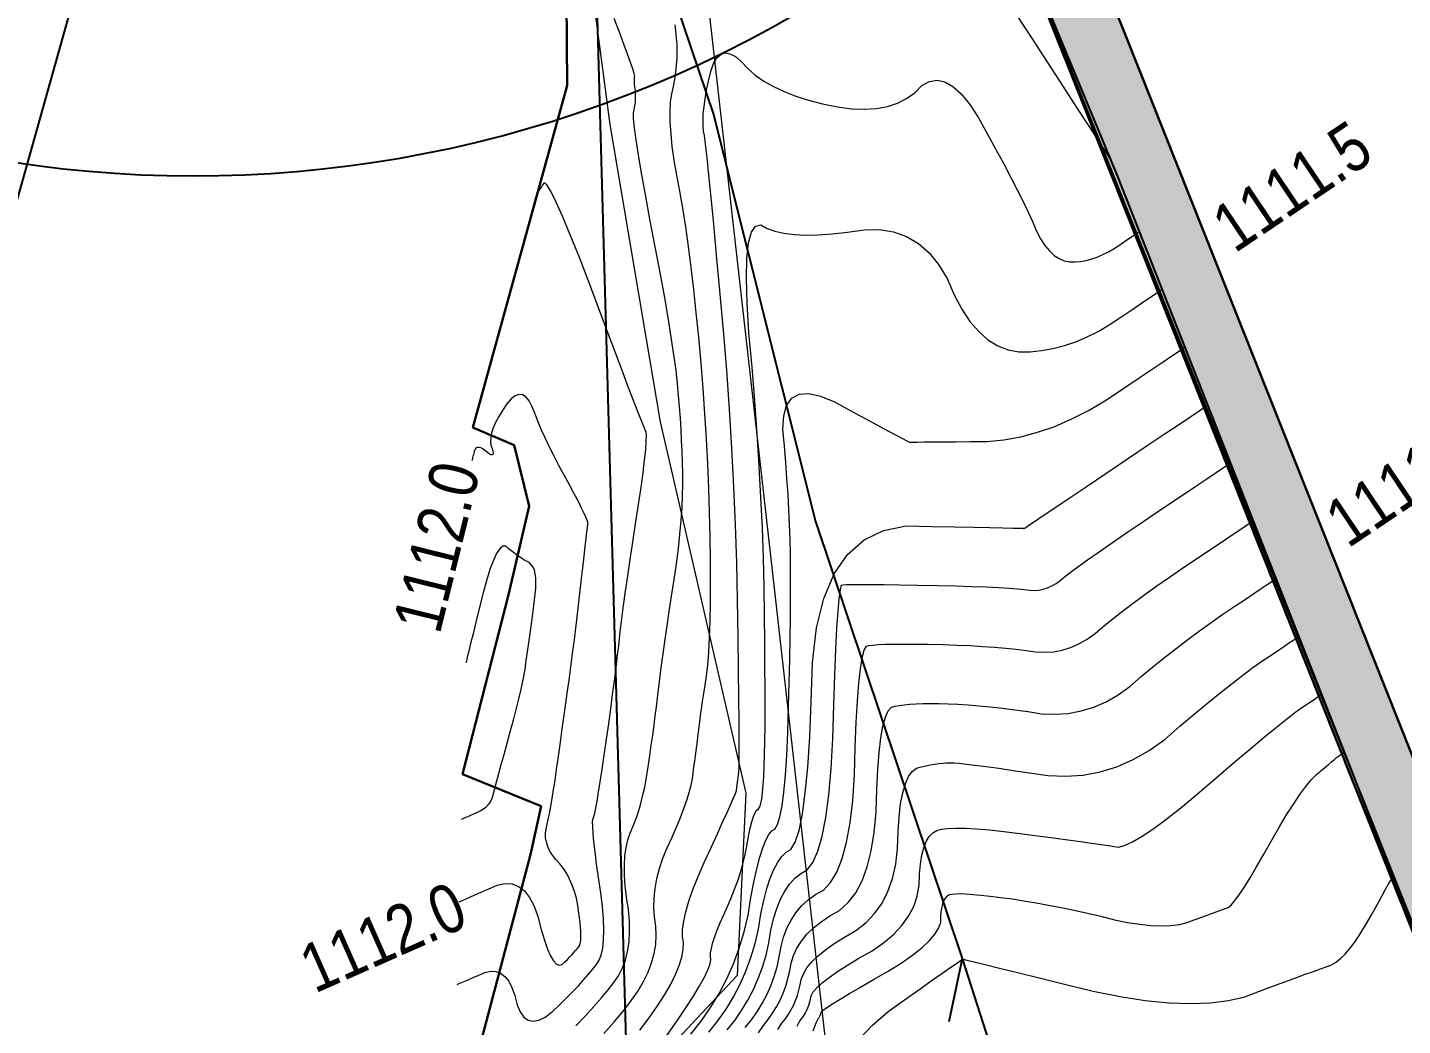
# Model space of a CAD drawing. Extents: x -19176 to -17597, y 5652440 to 5654285.
# Drawn here: x -18182.47 to -18161.27, y 5653040.64 to 5653056.04 of the extents above; entities that cross this region are included whole.
import ezdxf

# ---------------------------------------------------------------- set-up
doc = ezdxf.new("R2010")
doc.units = 0
doc.header["$LTSCALE"] = 5
doc.linetypes.add('foc-TOPO', pattern=[1, 0.2, -0.8])
for name, color, linetype in [('AS-ROADS', 254, 'Continuous'), ('F-RW', 190, 'Continuous'), ('L-TITLEDB', 4, 'Continuous'), ('T-LOW-AREA', 48, 'foc-TOPO')]:
    doc.layers.add(name, color=color, linetype=linetype)
for name, color, linetype, lineweight, true_color in [('AS-STORM', 7, 'foc-STORM', 9, 0x29a300), ('AS-STRUCTURE', 7, 'Continuous', 30, 0x595959), ('C-TOPO-MAJR', 7, 'Continuous', 15, 0xd3aa5f), ('C-TOPO-MINR', 7, 'Continuous', 13, 0xe9d5af)]:
    doc.layers.add(name, color=color, linetype=linetype, lineweight=lineweight, true_color=true_color)
doc.layers.add('AS-STRUCTURE-H', color=7, linetype='Continuous', true_color=0xa8a8a8)
doc.layers.add('C-TOPO-MAJR-TEXT', color=7, linetype='Continuous', true_color=0x644b1b)
doc.layers.add('T-ELEVATION', color=48, linetype='Continuous', lineweight=18)
doc.styles.add('foc-LtypeFont', font='ARIALN.TTF', dxfattribs={"height": 7.35})
doc.styles.get("Standard").update_dxf_attribs({"font": 'ARIALN.TTF'})
doc.linetypes.add('foc-STORM', pattern='A,10,-1,["ST",foc-LtypeFont,S=0.2,R=0,X=-0.5,Y=-0.75],-2.75', length=13.75)

msp = doc.modelspace()

# ---------------------------------------------------------------- hatches: boundary and pattern name
at = {"layer": 'AS-STRUCTURE-H'}
h = msp.add_hatch(color=256, dxfattribs=at)
h.dxf.hatch_style = 1
h.paths.add_polyline_path([(-18159.713, 5653041.284), (-18166.95, 5653059.482), (-18167.879, 5653059.112), (-18160.642, 5653040.914)])

# ---------------------------------------------------------------- linework, layer by layer
at = {"layer": 'AS-ROADS', "flags": 128}
for points in [[(-18136.747, 5653032.01), (-18147.294, 5653031.59), (-18155.599, 5653031.329), (-18156.579, 5653031.509), (-18157.047, 5653032.162), (-18158.97, 5653036.734), (-18160.642, 5653040.914), (-18162.066, 5653044.616), (-18165.657, 5653053.744), (-18167.879, 5653059.112), (-18169.523, 5653063.323)], [(-18173.716, 5653060.097), (-18171.888, 5653054.701), (-18170.318, 5653048.421), (-18168.056, 5653041.679), (-18165.734, 5653034.44), (-18164.684, 5653030.423), (-18163.302, 5653027.678), (-18160.501, 5653025.194), (-18157.639, 5653023.919), (-18154.329, 5653023.311), (-18146.831, 5653023.049), (-18139.129, 5653023.189), (-18135.801, 5653023.071)]]:
    msp.add_lwpolyline(points, dxfattribs=at)
at = {"layer": 'AS-STORM', "flags": 128}
msp.add_lwpolyline([(-18172.695, 5653062.825), (-18167.991, 5653021.129), (-18126.71, 5653034.315), (-18127.274, 5653041.219)], dxfattribs=at)
at = {"layer": 'AS-STRUCTURE', "flags": 128}
msp.add_lwpolyline([(-18174.181, 5653059.801), (-18174.148, 5653055.148), (-18175.599, 5653049.868), (-18174.965, 5653049.597), (-18174.734, 5653048.658), (-18175.049, 5653047.291), (-18175.76, 5653044.524), (-18174.549, 5653044.027), (-18174.71, 5653043.284), (-18179.203, 5653026.293)], dxfattribs=at)
msp.add_lwpolyline([(-18159.713, 5653041.284), (-18166.95, 5653059.482), (-18167.879, 5653059.112), (-18160.642, 5653040.914)], close=True, dxfattribs=at)
at = {"layer": 'C-TOPO-MAJR', "flags": 128}
for points in [[(-18172.609, 5653040.49), (-18172.452, 5653040.715), (-18172.316, 5653040.918), (-18172.201, 5653041.098), (-18172.106, 5653041.256), (-18172.031, 5653041.391), (-18171.977, 5653041.504), (-18171.943, 5653041.594), (-18171.929, 5653041.662), (-18171.936, 5653041.707), (-18171.934, 5653041.764), (-18171.923, 5653041.832), (-18171.904, 5653041.912), (-18171.876, 5653042.002), (-18171.839, 5653042.105), (-18171.793, 5653042.218), (-18171.738, 5653042.343), (-18171.675, 5653042.479), (-18171.617, 5653042.613), (-18171.564, 5653042.746), (-18171.517, 5653042.877), (-18171.475, 5653043.006), (-18171.438, 5653043.134), (-18171.407, 5653043.259), (-18171.381, 5653043.383), (-18171.36, 5653043.505), (-18171.34, 5653043.613), (-18171.319, 5653043.708), (-18171.298, 5653043.789), (-18171.278, 5653043.855), (-18171.257, 5653043.908), (-18171.237, 5653043.948), (-18171.216, 5653043.973), (-18171.196, 5653043.985), (-18171.177, 5653044.017), (-18171.161, 5653044.07), (-18171.146, 5653044.143), (-18171.133, 5653044.237), (-18171.122, 5653044.351), (-18171.114, 5653044.486), (-18171.107, 5653044.642), (-18171.102, 5653044.818), (-18171.098, 5653045.027), (-18171.096, 5653045.268), (-18171.095, 5653045.543), (-18171.095, 5653045.85), (-18171.097, 5653046.19), (-18171.1, 5653046.563), (-18171.104, 5653046.969), (-18171.109, 5653047.407), (-18171.12, 5653047.857), (-18171.136, 5653048.319), (-18171.158, 5653048.792), (-18171.184, 5653049.276), (-18171.216, 5653049.772), (-18171.253, 5653050.28), (-18171.295, 5653050.799), (-18171.343, 5653051.329), (-18171.372, 5653051.787), (-18171.383, 5653052.171), (-18171.375, 5653052.482), (-18171.35, 5653052.72), (-18171.305, 5653052.885), (-18171.243, 5653052.977), (-18171.162, 5653052.995), (-18171.063, 5653052.94), (-18170.944, 5653052.897), (-18170.806, 5653052.866), (-18170.648, 5653052.846), (-18170.471, 5653052.838), (-18170.275, 5653052.841), (-18170.059, 5653052.856), (-18169.823, 5653052.883), (-18169.568, 5653052.921), (-18169.331, 5653052.923), (-18169.113, 5653052.889), (-18168.912, 5653052.818), (-18168.729, 5653052.711), (-18168.565, 5653052.567), (-18168.419, 5653052.387), (-18168.29, 5653052.171), (-18168.18, 5653051.918), (-18168.062, 5653051.697), (-18167.936, 5653051.508), (-18167.801, 5653051.35), (-18167.659, 5653051.225), (-18167.508, 5653051.131), (-18167.349, 5653051.069), (-18167.183, 5653051.039), (-18167.008, 5653051.04), (-18166.832, 5653051.057), (-18166.656, 5653051.088), (-18166.48, 5653051.133), (-18166.304, 5653051.194), (-18166.127, 5653051.269), (-18165.95, 5653051.359), (-18165.772, 5653051.464), (-18165.594, 5653051.584), (-18165.439, 5653051.688), (-18165.305, 5653051.778), (-18165.194, 5653051.853), (-18165.105, 5653051.912), (-18165.039, 5653051.957), (-18164.994, 5653051.987), (-18164.972, 5653052.002), (-18164.972, 5653052.002)], [(-18175.811, 5653042.55), (-18175.811, 5653042.55), (-18175.795, 5653042.557), (-18175.763, 5653042.572), (-18175.714, 5653042.593), (-18175.649, 5653042.622), (-18175.568, 5653042.658), (-18175.47, 5653042.701), (-18175.356, 5653042.751), (-18175.226, 5653042.809), (-18175.106, 5653042.834), (-18174.996, 5653042.828), (-18174.896, 5653042.791), (-18174.806, 5653042.722), (-18174.726, 5653042.621), (-18174.657, 5653042.488), (-18174.597, 5653042.324), (-18174.547, 5653042.128), (-18174.498, 5653041.961), (-18174.45, 5653041.824), (-18174.403, 5653041.717), (-18174.357, 5653041.64), (-18174.311, 5653041.592), (-18174.267, 5653041.574), (-18174.223, 5653041.585), (-18174.18, 5653041.626), (-18174.141, 5653041.665), (-18174.105, 5653041.702), (-18174.072, 5653041.736), (-18174.042, 5653041.769), (-18174.016, 5653041.799), (-18173.993, 5653041.826), (-18173.974, 5653041.852), (-18173.957, 5653041.875), (-18173.945, 5653041.911), (-18173.938, 5653041.958), (-18173.934, 5653042.018), (-18173.935, 5653042.089), (-18173.941, 5653042.172), (-18173.95, 5653042.268), (-18173.964, 5653042.375), (-18173.982, 5653042.494), (-18174.005, 5653042.607), (-18174.034, 5653042.712), (-18174.068, 5653042.811), (-18174.108, 5653042.903), (-18174.153, 5653042.989), (-18174.203, 5653043.067), (-18174.259, 5653043.139), (-18174.32, 5653043.204), (-18174.371, 5653043.27), (-18174.412, 5653043.336), (-18174.444, 5653043.404), (-18174.466, 5653043.472), (-18174.478, 5653043.54), (-18174.48, 5653043.61), (-18174.472, 5653043.68), (-18174.455, 5653043.751), (-18174.438, 5653043.828), (-18174.421, 5653043.909), (-18174.404, 5653043.996), (-18174.387, 5653044.087), (-18174.371, 5653044.184), (-18174.355, 5653044.286), (-18174.339, 5653044.394), (-18174.323, 5653044.506), (-18174.306, 5653044.629), (-18174.287, 5653044.762), (-18174.267, 5653044.905), (-18174.245, 5653045.058), (-18174.222, 5653045.221), (-18174.197, 5653045.395), (-18174.171, 5653045.579), (-18174.144, 5653045.773), (-18174.116, 5653045.972), (-18174.089, 5653046.176), (-18174.062, 5653046.384), (-18174.035, 5653046.598), (-18174.008, 5653046.816), (-18173.982, 5653047.039), (-18173.955, 5653047.267), (-18173.929, 5653047.5), (-18173.905, 5653047.706), (-18173.885, 5653047.885), (-18173.867, 5653048.036), (-18173.853, 5653048.161), (-18173.841, 5653048.259), (-18173.833, 5653048.33), (-18173.827, 5653048.374), (-18173.824, 5653048.39), (-18173.833, 5653048.424), (-18173.852, 5653048.475), (-18173.882, 5653048.543), (-18173.923, 5653048.628), (-18173.974, 5653048.73), (-18174.037, 5653048.849), (-18174.111, 5653048.984), (-18174.195, 5653049.137), (-18174.274, 5653049.286), (-18174.349, 5653049.429), (-18174.417, 5653049.568), (-18174.481, 5653049.702), (-18174.54, 5653049.831), (-18174.593, 5653049.956), (-18174.642, 5653050.076), (-18174.685, 5653050.191), (-18174.731, 5653050.28), (-18174.781, 5653050.34), (-18174.833, 5653050.374), (-18174.889, 5653050.381), (-18174.948, 5653050.36), (-18175.01, 5653050.312), (-18175.076, 5653050.237), (-18175.144, 5653050.134), (-18175.202, 5653050.038), (-18175.249, 5653049.949), (-18175.285, 5653049.866), (-18175.311, 5653049.789), (-18175.325, 5653049.718), (-18175.329, 5653049.655), (-18175.322, 5653049.597), (-18175.304, 5653049.546), (-18175.293, 5653049.505), (-18175.289, 5653049.475), (-18175.292, 5653049.455), (-18175.303, 5653049.446), (-18175.32, 5653049.448), (-18175.344, 5653049.46), (-18175.376, 5653049.482), (-18175.414, 5653049.515), (-18175.449, 5653049.54), (-18175.479, 5653049.556), (-18175.507, 5653049.564), (-18175.53, 5653049.564), (-18175.549, 5653049.555), (-18175.565, 5653049.538), (-18175.577, 5653049.513), (-18175.585, 5653049.48), (-18175.593, 5653049.451), (-18175.599, 5653049.426), (-18175.604, 5653049.405), (-18175.608, 5653049.388), (-18175.611, 5653049.376), (-18175.613, 5653049.367), (-18175.614, 5653049.363), (-18175.614, 5653049.363)], [(-18171.197, 5653040.531), (-18171.119, 5653040.646), (-18171.045, 5653040.738), (-18170.978, 5653040.833), (-18170.918, 5653040.932), (-18170.864, 5653041.035), (-18170.817, 5653041.142), (-18170.776, 5653041.253), (-18170.742, 5653041.368), (-18170.715, 5653041.486), (-18170.694, 5653041.608), (-18170.658, 5653041.726), (-18170.604, 5653041.839), (-18170.535, 5653041.948), (-18170.45, 5653042.052), (-18170.348, 5653042.151), (-18170.23, 5653042.246), (-18170.096, 5653042.336), (-18169.945, 5653042.421), (-18169.812, 5653042.54), (-18169.697, 5653042.691), (-18169.599, 5653042.875), (-18169.519, 5653043.092), (-18169.457, 5653043.341), (-18169.412, 5653043.624), (-18169.384, 5653043.939), (-18169.374, 5653044.287), (-18169.359, 5653044.593), (-18169.337, 5653044.858), (-18169.311, 5653045.081), (-18169.278, 5653045.262), (-18169.239, 5653045.401), (-18169.195, 5653045.499), (-18169.146, 5653045.555), (-18169.09, 5653045.57), (-18169.024, 5653045.582), (-18168.948, 5653045.592), (-18168.861, 5653045.6), (-18168.764, 5653045.606), (-18168.656, 5653045.61), (-18168.538, 5653045.611), (-18168.409, 5653045.611), (-18168.27, 5653045.608), (-18168.122, 5653045.602), (-18167.965, 5653045.592), (-18167.799, 5653045.578), (-18167.623, 5653045.561), (-18167.439, 5653045.54), (-18167.245, 5653045.515), (-18167.043, 5653045.487), (-18166.831, 5653045.455), (-18166.624, 5653045.446), (-18166.421, 5653045.46), (-18166.223, 5653045.497), (-18166.028, 5653045.557), (-18165.838, 5653045.64), (-18165.652, 5653045.746), (-18165.471, 5653045.876), (-18165.294, 5653046.028), (-18165.116, 5653046.176), (-18164.937, 5653046.321), (-18164.758, 5653046.462), (-18164.579, 5653046.6), (-18164.398, 5653046.733), (-18164.217, 5653046.863), (-18164.036, 5653046.989), (-18163.854, 5653047.112), (-18163.694, 5653047.219), (-18163.558, 5653047.311), (-18163.444, 5653047.387), (-18163.353, 5653047.448), (-18163.284, 5653047.494), (-18163.239, 5653047.525), (-18163.216, 5653047.54), (-18163.216, 5653047.54)]]:
    msp.add_lwpolyline(points, dxfattribs=at)
at = {"layer": 'C-TOPO-MINR', "flags": 128}
for points in [[(-18167.286, 5653056.336), (-18167.036, 5653055.954), (-18166.752, 5653055.517), (-18166.504, 5653055.134), (-18166.291, 5653054.806), (-18166.113, 5653054.533), (-18165.971, 5653054.315), (-18165.864, 5653054.151), (-18165.793, 5653054.042), (-18165.758, 5653053.987), (-18165.758, 5653053.987)], [(-18174.011, 5653040.639), (-18173.865, 5653040.793), (-18173.733, 5653040.936), (-18173.617, 5653041.07), (-18173.515, 5653041.193), (-18173.428, 5653041.307), (-18173.355, 5653041.411), (-18173.296, 5653041.526), (-18173.249, 5653041.651), (-18173.214, 5653041.787), (-18173.192, 5653041.933), (-18173.183, 5653042.09), (-18173.186, 5653042.258), (-18173.202, 5653042.436), (-18173.231, 5653042.624), (-18173.251, 5653042.801), (-18173.261, 5653042.966), (-18173.262, 5653043.119), (-18173.255, 5653043.261), (-18173.238, 5653043.39), (-18173.212, 5653043.508), (-18173.177, 5653043.614), (-18173.133, 5653043.709), (-18173.092, 5653043.813), (-18173.053, 5653043.926), (-18173.017, 5653044.049), (-18172.983, 5653044.181), (-18172.951, 5653044.322), (-18172.922, 5653044.473), (-18172.895, 5653044.634), (-18172.871, 5653044.803), (-18172.849, 5653044.967), (-18172.827, 5653045.125), (-18172.807, 5653045.277), (-18172.788, 5653045.423), (-18172.77, 5653045.563), (-18172.754, 5653045.697), (-18172.738, 5653045.826), (-18172.725, 5653045.948), (-18172.707, 5653046.087), (-18172.687, 5653046.242), (-18172.663, 5653046.415), (-18172.636, 5653046.603), (-18172.606, 5653046.809), (-18172.573, 5653047.031), (-18172.536, 5653047.27), (-18172.496, 5653047.525), (-18172.461, 5653047.769), (-18172.431, 5653048.002), (-18172.407, 5653048.223), (-18172.388, 5653048.434), (-18172.375, 5653048.633), (-18172.366, 5653048.821), (-18172.363, 5653048.997), (-18172.365, 5653049.163), (-18172.369, 5653049.33), (-18172.374, 5653049.498), (-18172.382, 5653049.668), (-18172.391, 5653049.84), (-18172.401, 5653050.014), (-18172.414, 5653050.189), (-18172.428, 5653050.365), (-18172.444, 5653050.543), (-18172.468, 5653050.753), (-18172.501, 5653050.993), (-18172.542, 5653051.264), (-18172.591, 5653051.566), (-18172.648, 5653051.899), (-18172.714, 5653052.263), (-18172.788, 5653052.658), (-18172.87, 5653053.085), (-18172.941, 5653053.463), (-18173, 5653053.793), (-18173.048, 5653054.075), (-18173.084, 5653054.309), (-18173.109, 5653054.496), (-18173.122, 5653054.634), (-18173.124, 5653054.725), (-18173.114, 5653054.767), (-18173.106, 5653054.809), (-18173.1, 5653054.851), (-18173.095, 5653054.893), (-18173.093, 5653054.934), (-18173.092, 5653054.974), (-18173.093, 5653055.015), (-18173.095, 5653055.054), (-18173.1, 5653055.094), (-18173.103, 5653055.13), (-18173.106, 5653055.163), (-18173.108, 5653055.193), (-18173.109, 5653055.219), (-18173.109, 5653055.242), (-18173.108, 5653055.262), (-18173.107, 5653055.279), (-18173.104, 5653055.292), (-18173.114, 5653055.334), (-18173.135, 5653055.404), (-18173.169, 5653055.502), (-18173.215, 5653055.628), (-18173.272, 5653055.783), (-18173.342, 5653055.967), (-18173.424, 5653056.179)], [(-18173.579, 5653040.52), (-18173.417, 5653040.705), (-18173.275, 5653040.877), (-18173.155, 5653041.035), (-18173.054, 5653041.179), (-18172.969, 5653041.323), (-18172.899, 5653041.467), (-18172.845, 5653041.61), (-18172.805, 5653041.753), (-18172.781, 5653041.895), (-18172.772, 5653042.037), (-18172.778, 5653042.178), (-18172.799, 5653042.319), (-18172.808, 5653042.462), (-18172.805, 5653042.609), (-18172.79, 5653042.759), (-18172.763, 5653042.911), (-18172.723, 5653043.067), (-18172.671, 5653043.225), (-18172.606, 5653043.387), (-18172.53, 5653043.551), (-18172.461, 5653043.706), (-18172.401, 5653043.853), (-18172.348, 5653043.99), (-18172.303, 5653044.119), (-18172.266, 5653044.239), (-18172.237, 5653044.35), (-18172.216, 5653044.452), (-18172.203, 5653044.545), (-18172.191, 5653044.635), (-18172.179, 5653044.721), (-18172.168, 5653044.804), (-18172.157, 5653044.884), (-18172.148, 5653044.961), (-18172.139, 5653045.035), (-18172.13, 5653045.105), (-18172.123, 5653045.172), (-18172.113, 5653045.248), (-18172.102, 5653045.333), (-18172.089, 5653045.428), (-18172.074, 5653045.531), (-18172.058, 5653045.644), (-18172.039, 5653045.765), (-18172.019, 5653045.896), (-18171.997, 5653046.036), (-18171.979, 5653046.205), (-18171.963, 5653046.402), (-18171.951, 5653046.627), (-18171.943, 5653046.882), (-18171.937, 5653047.165), (-18171.935, 5653047.476), (-18171.937, 5653047.816), (-18171.941, 5653048.185), (-18171.95, 5653048.557), (-18171.962, 5653048.933), (-18171.979, 5653049.312), (-18171.999, 5653049.695), (-18172.023, 5653050.082), (-18172.051, 5653050.472), (-18172.082, 5653050.865), (-18172.118, 5653051.263), (-18172.155, 5653051.641), (-18172.194, 5653052.001), (-18172.234, 5653052.342), (-18172.276, 5653052.664), (-18172.319, 5653052.967), (-18172.363, 5653053.252), (-18172.41, 5653053.517), (-18172.457, 5653053.764), (-18172.496, 5653053.994), (-18172.525, 5653054.207), (-18172.545, 5653054.403), (-18172.556, 5653054.583), (-18172.558, 5653054.745), (-18172.551, 5653054.89), (-18172.534, 5653055.018), (-18172.509, 5653055.13), (-18172.487, 5653055.24), (-18172.471, 5653055.35), (-18172.459, 5653055.458), (-18172.452, 5653055.566), (-18172.45, 5653055.672), (-18172.452, 5653055.778), (-18172.459, 5653055.882), (-18172.47, 5653055.986), (-18172.48, 5653056.081)], [(-18173.026, 5653040.57), (-18172.882, 5653040.763), (-18172.753, 5653040.947), (-18172.643, 5653041.121), (-18172.55, 5653041.283), (-18172.475, 5653041.433), (-18172.418, 5653041.572), (-18172.379, 5653041.699), (-18172.357, 5653041.815), (-18172.354, 5653041.92), (-18172.368, 5653042.013), (-18172.366, 5653042.124), (-18172.35, 5653042.252), (-18172.318, 5653042.398), (-18172.27, 5653042.562), (-18172.207, 5653042.743), (-18172.129, 5653042.942), (-18172.036, 5653043.159), (-18171.927, 5653043.393), (-18171.831, 5653043.6), (-18171.749, 5653043.78), (-18171.68, 5653043.932), (-18171.624, 5653044.057), (-18171.582, 5653044.155), (-18171.553, 5653044.226), (-18171.537, 5653044.27), (-18171.535, 5653044.286), (-18171.533, 5653044.302), (-18171.53, 5653044.317), (-18171.529, 5653044.332), (-18171.527, 5653044.346), (-18171.525, 5653044.359), (-18171.523, 5653044.372), (-18171.522, 5653044.384), (-18171.521, 5653044.396), (-18171.519, 5653044.409), (-18171.517, 5653044.424), (-18171.515, 5653044.441), (-18171.512, 5653044.459), (-18171.509, 5653044.479), (-18171.506, 5653044.5), (-18171.503, 5653044.523), (-18171.499, 5653044.547), (-18171.496, 5653044.64), (-18171.495, 5653044.802), (-18171.495, 5653045.031), (-18171.497, 5653045.33), (-18171.5, 5653045.696), (-18171.505, 5653046.131), (-18171.511, 5653046.635), (-18171.518, 5653047.207), (-18171.531, 5653047.784), (-18171.55, 5653048.367), (-18171.576, 5653048.956), (-18171.607, 5653049.55), (-18171.644, 5653050.15), (-18171.687, 5653050.755), (-18171.737, 5653051.366), (-18171.792, 5653051.982), (-18171.842, 5653052.53), (-18171.887, 5653053.009), (-18171.926, 5653053.419), (-18171.96, 5653053.762), (-18171.989, 5653054.035), (-18172.013, 5653054.24), (-18172.031, 5653054.376), (-18172.044, 5653054.444), (-18172.051, 5653054.522), (-18172.052, 5653054.611), (-18172.047, 5653054.711), (-18172.036, 5653054.82), (-18172.019, 5653054.941), (-18171.996, 5653055.072), (-18171.967, 5653055.213), (-18171.932, 5653055.365), (-18171.889, 5653055.485), (-18171.838, 5653055.572), (-18171.779, 5653055.626), (-18171.712, 5653055.648), (-18171.636, 5653055.637), (-18171.553, 5653055.594), (-18171.462, 5653055.518), (-18171.363, 5653055.409), (-18171.247, 5653055.308), (-18171.115, 5653055.215), (-18170.966, 5653055.13), (-18170.802, 5653055.052), (-18170.62, 5653054.981), (-18170.423, 5653054.919), (-18170.209, 5653054.864), (-18169.979, 5653054.816), (-18169.763, 5653054.789), (-18169.563, 5653054.78), (-18169.378, 5653054.792), (-18169.207, 5653054.823), (-18169.052, 5653054.874), (-18168.912, 5653054.944), (-18168.786, 5653055.034), (-18168.676, 5653055.144), (-18168.562, 5653055.208), (-18168.444, 5653055.228), (-18168.323, 5653055.202), (-18168.198, 5653055.131), (-18168.07, 5653055.016), (-18167.938, 5653054.855), (-18167.803, 5653054.648), (-18167.664, 5653054.397), (-18167.535, 5653054.16), (-18167.416, 5653053.938), (-18167.307, 5653053.729), (-18167.207, 5653053.535), (-18167.118, 5653053.355), (-18167.038, 5653053.19), (-18166.969, 5653053.038), (-18166.909, 5653052.901), (-18166.846, 5653052.782), (-18166.78, 5653052.679), (-18166.711, 5653052.594), (-18166.638, 5653052.525), (-18166.563, 5653052.475), (-18166.484, 5653052.441), (-18166.401, 5653052.424), (-18166.316, 5653052.425), (-18166.231, 5653052.433), (-18166.145, 5653052.448), (-18166.059, 5653052.471), (-18165.973, 5653052.5), (-18165.887, 5653052.537), (-18165.8, 5653052.581), (-18165.714, 5653052.632), (-18165.627, 5653052.69), (-18165.551, 5653052.741), (-18165.486, 5653052.785), (-18165.431, 5653052.822), (-18165.388, 5653052.851), (-18165.356, 5653052.873), (-18165.334, 5653052.887), (-18165.323, 5653052.894), (-18165.323, 5653052.894)], [(-18175.844, 5653041.275), (-18175.844, 5653041.275), (-18175.832, 5653041.28), (-18175.809, 5653041.291), (-18175.773, 5653041.306), (-18175.725, 5653041.327), (-18175.665, 5653041.354), (-18175.594, 5653041.385), (-18175.51, 5653041.422), (-18175.415, 5653041.464), (-18175.327, 5653041.483), (-18175.246, 5653041.479), (-18175.173, 5653041.451), (-18175.107, 5653041.401), (-18175.048, 5653041.326), (-18174.997, 5653041.229), (-18174.953, 5653041.108), (-18174.916, 5653040.965), (-18174.87, 5653040.853), (-18174.813, 5653040.773), (-18174.747, 5653040.725), (-18174.67, 5653040.709), (-18174.584, 5653040.725), (-18174.487, 5653040.773), (-18174.38, 5653040.853), (-18174.264, 5653040.965), (-18174.156, 5653041.071), (-18174.058, 5653041.171), (-18173.968, 5653041.264), (-18173.888, 5653041.352), (-18173.816, 5653041.434), (-18173.754, 5653041.51), (-18173.701, 5653041.58), (-18173.656, 5653041.643), (-18173.622, 5653041.729), (-18173.598, 5653041.836), (-18173.584, 5653041.964), (-18173.579, 5653042.114), (-18173.585, 5653042.286), (-18173.601, 5653042.479), (-18173.627, 5653042.693), (-18173.663, 5653042.93), (-18173.693, 5653043.139), (-18173.717, 5653043.323), (-18173.735, 5653043.48), (-18173.747, 5653043.61), (-18173.753, 5653043.714), (-18173.754, 5653043.791), (-18173.748, 5653043.842), (-18173.737, 5653043.867), (-18173.722, 5653043.919), (-18173.705, 5653043.999), (-18173.685, 5653044.107), (-18173.662, 5653044.242), (-18173.636, 5653044.406), (-18173.607, 5653044.597), (-18173.575, 5653044.815), (-18173.54, 5653045.062), (-18173.506, 5653045.3), (-18173.475, 5653045.529), (-18173.446, 5653045.75), (-18173.418, 5653045.962), (-18173.393, 5653046.165), (-18173.369, 5653046.36), (-18173.347, 5653046.546), (-18173.327, 5653046.724), (-18173.303, 5653046.916), (-18173.276, 5653047.124), (-18173.246, 5653047.346), (-18173.213, 5653047.583), (-18173.176, 5653047.836), (-18173.136, 5653048.103), (-18173.093, 5653048.385), (-18173.046, 5653048.682), (-18173.007, 5653048.945), (-18172.976, 5653049.173), (-18172.952, 5653049.368), (-18172.935, 5653049.528), (-18172.926, 5653049.655), (-18172.924, 5653049.747), (-18172.93, 5653049.805), (-18172.943, 5653049.829), (-18172.977, 5653049.91), (-18173.032, 5653050.049), (-18173.108, 5653050.244), (-18173.204, 5653050.496), (-18173.321, 5653050.805), (-18173.46, 5653051.172), (-18173.618, 5653051.595), (-18173.798, 5653052.076), (-18173.958, 5653052.492), (-18174.098, 5653052.844), (-18174.219, 5653053.133), (-18174.319, 5653053.357), (-18174.4, 5653053.517), (-18174.462, 5653053.613), (-18174.503, 5653053.645), (-18174.525, 5653053.613), (-18174.544, 5653053.585), (-18174.56, 5653053.561), (-18174.574, 5653053.541), (-18174.585, 5653053.525), (-18174.593, 5653053.513), (-18174.598, 5653053.505), (-18174.601, 5653053.501), (-18174.601, 5653053.501)], [(-18172.242, 5653040.51), (-18172.081, 5653040.711), (-18171.934, 5653040.92), (-18171.802, 5653041.137), (-18171.684, 5653041.363), (-18171.581, 5653041.597), (-18171.492, 5653041.839), (-18171.418, 5653042.09), (-18171.358, 5653042.349), (-18171.313, 5653042.617), (-18171.268, 5653042.854), (-18171.222, 5653043.061), (-18171.177, 5653043.239), (-18171.131, 5653043.386), (-18171.085, 5653043.502), (-18171.038, 5653043.589), (-18170.992, 5653043.646), (-18170.946, 5653043.672), (-18170.904, 5653043.745), (-18170.866, 5653043.865), (-18170.833, 5653044.031), (-18170.804, 5653044.244), (-18170.779, 5653044.504), (-18170.759, 5653044.81), (-18170.743, 5653045.163), (-18170.732, 5653045.562), (-18170.723, 5653045.939), (-18170.715, 5653046.292), (-18170.709, 5653046.622), (-18170.704, 5653046.929), (-18170.702, 5653047.213), (-18170.701, 5653047.473), (-18170.702, 5653047.711), (-18170.705, 5653047.925), (-18170.71, 5653048.145), (-18170.718, 5653048.371), (-18170.728, 5653048.602), (-18170.741, 5653048.839), (-18170.757, 5653049.081), (-18170.775, 5653049.329), (-18170.796, 5653049.583), (-18170.819, 5653049.842), (-18170.808, 5653050.052), (-18170.763, 5653050.212), (-18170.683, 5653050.322), (-18170.57, 5653050.383), (-18170.422, 5653050.394), (-18170.24, 5653050.355), (-18170.024, 5653050.267), (-18169.774, 5653050.129), (-18169.554, 5653050.008), (-18169.364, 5653049.905), (-18169.204, 5653049.819), (-18169.075, 5653049.75), (-18168.976, 5653049.698), (-18168.907, 5653049.663), (-18168.869, 5653049.646), (-18168.86, 5653049.645), (-18168.821, 5653049.646), (-18168.75, 5653049.646), (-18168.648, 5653049.647), (-18168.516, 5653049.648), (-18168.352, 5653049.649), (-18168.157, 5653049.651), (-18167.931, 5653049.653), (-18167.673, 5653049.655), (-18167.415, 5653049.68), (-18167.154, 5653049.727), (-18166.893, 5653049.796), (-18166.63, 5653049.888), (-18166.365, 5653050.002), (-18166.099, 5653050.138), (-18165.831, 5653050.296), (-18165.562, 5653050.477), (-18165.327, 5653050.635), (-18165.125, 5653050.771), (-18164.957, 5653050.884), (-18164.822, 5653050.974), (-18164.722, 5653051.042), (-18164.654, 5653051.087), (-18164.621, 5653051.11), (-18164.621, 5653051.11)], [(-18171.961, 5653040.544), (-18171.822, 5653040.718), (-18171.695, 5653040.898), (-18171.581, 5653041.086), (-18171.479, 5653041.281), (-18171.39, 5653041.483), (-18171.313, 5653041.693), (-18171.249, 5653041.909), (-18171.198, 5653042.133), (-18171.159, 5653042.365), (-18171.115, 5653042.572), (-18171.068, 5653042.756), (-18171.016, 5653042.916), (-18170.96, 5653043.052), (-18170.9, 5653043.165), (-18170.836, 5653043.253), (-18170.768, 5653043.318), (-18170.696, 5653043.359), (-18170.63, 5653043.472), (-18170.571, 5653043.655), (-18170.52, 5653043.909), (-18170.475, 5653044.235), (-18170.437, 5653044.631), (-18170.406, 5653045.098), (-18170.382, 5653045.636), (-18170.364, 5653046.246), (-18170.3, 5653046.778), (-18170.188, 5653047.233), (-18170.029, 5653047.611), (-18169.822, 5653047.912), (-18169.569, 5653048.136), (-18169.267, 5653048.282), (-18168.919, 5653048.352), (-18168.523, 5653048.344), (-18168.176, 5653048.337), (-18167.878, 5653048.332), (-18167.629, 5653048.326), (-18167.429, 5653048.322), (-18167.277, 5653048.319), (-18167.174, 5653048.316), (-18167.12, 5653048.315), (-18167.115, 5653048.314), (-18167.11, 5653048.314), (-18167.105, 5653048.314), (-18167.1, 5653048.315), (-18167.095, 5653048.316), (-18167.09, 5653048.319), (-18167.086, 5653048.321), (-18167.081, 5653048.324), (-18167.077, 5653048.328), (-18167.029, 5653048.361), (-18166.939, 5653048.422), (-18166.805, 5653048.512), (-18166.629, 5653048.632), (-18166.409, 5653048.78), (-18166.146, 5653048.956), (-18165.84, 5653049.162), (-18165.491, 5653049.397), (-18165.186, 5653049.602), (-18164.924, 5653049.778), (-18164.706, 5653049.924), (-18164.531, 5653050.041), (-18164.4, 5653050.129), (-18164.313, 5653050.188), (-18164.269, 5653050.217), (-18164.269, 5653050.217)], [(-18171.681, 5653040.578), (-18171.563, 5653040.724), (-18171.456, 5653040.876), (-18171.36, 5653041.035), (-18171.274, 5653041.199), (-18171.199, 5653041.37), (-18171.134, 5653041.546), (-18171.08, 5653041.729), (-18171.037, 5653041.918), (-18171.004, 5653042.113), (-18170.963, 5653042.29), (-18170.913, 5653042.45), (-18170.856, 5653042.593), (-18170.79, 5653042.719), (-18170.716, 5653042.827), (-18170.634, 5653042.917), (-18170.544, 5653042.991), (-18170.445, 5653043.047), (-18170.357, 5653043.161), (-18170.28, 5653043.334), (-18170.213, 5653043.565), (-18170.156, 5653043.854), (-18170.11, 5653044.201), (-18170.074, 5653044.607), (-18170.049, 5653045.071), (-18170.034, 5653045.593), (-18170.019, 5653046.05), (-18170.003, 5653046.443), (-18169.987, 5653046.772), (-18169.97, 5653047.035), (-18169.952, 5653047.234), (-18169.934, 5653047.368), (-18169.916, 5653047.438), (-18169.897, 5653047.443), (-18169.842, 5653047.446), (-18169.75, 5653047.449), (-18169.622, 5653047.449), (-18169.458, 5653047.449), (-18169.257, 5653047.447), (-18169.02, 5653047.444), (-18168.747, 5653047.439), (-18168.437, 5653047.433), (-18168.157, 5653047.426), (-18167.906, 5653047.418), (-18167.685, 5653047.41), (-18167.493, 5653047.402), (-18167.331, 5653047.392), (-18167.198, 5653047.383), (-18167.094, 5653047.372), (-18167.02, 5653047.361), (-18166.948, 5653047.358), (-18166.877, 5653047.363), (-18166.807, 5653047.376), (-18166.739, 5653047.397), (-18166.673, 5653047.426), (-18166.608, 5653047.463), (-18166.544, 5653047.508), (-18166.482, 5653047.561), (-18166.392, 5653047.633), (-18166.272, 5653047.722), (-18166.123, 5653047.829), (-18165.945, 5653047.954), (-18165.739, 5653048.097), (-18165.503, 5653048.259), (-18165.239, 5653048.438), (-18164.945, 5653048.635), (-18164.688, 5653048.807), (-18164.468, 5653048.955), (-18164.285, 5653049.078), (-18164.138, 5653049.177), (-18164.028, 5653049.251), (-18163.955, 5653049.3), (-18163.918, 5653049.325), (-18163.918, 5653049.325)], [(-18171.4, 5653040.612), (-18171.304, 5653040.731), (-18171.217, 5653040.855), (-18171.139, 5653040.984), (-18171.069, 5653041.117), (-18171.008, 5653041.256), (-18170.955, 5653041.4), (-18170.911, 5653041.548), (-18170.876, 5653041.702), (-18170.849, 5653041.861), (-18170.81, 5653042.008), (-18170.759, 5653042.145), (-18170.695, 5653042.27), (-18170.62, 5653042.385), (-18170.532, 5653042.489), (-18170.432, 5653042.582), (-18170.32, 5653042.663), (-18170.195, 5653042.734), (-18170.085, 5653042.85), (-18169.988, 5653043.012), (-18169.906, 5653043.22), (-18169.838, 5653043.473), (-18169.783, 5653043.771), (-18169.743, 5653044.115), (-18169.717, 5653044.505), (-18169.704, 5653044.94), (-18169.689, 5653045.322), (-18169.67, 5653045.651), (-18169.649, 5653045.926), (-18169.624, 5653046.148), (-18169.596, 5653046.318), (-18169.565, 5653046.434), (-18169.531, 5653046.497), (-18169.493, 5653046.506), (-18169.433, 5653046.514), (-18169.349, 5653046.52), (-18169.241, 5653046.525), (-18169.111, 5653046.528), (-18168.956, 5653046.528), (-18168.779, 5653046.527), (-18168.578, 5653046.525), (-18168.354, 5653046.52), (-18168.139, 5653046.514), (-18167.935, 5653046.505), (-18167.742, 5653046.494), (-18167.558, 5653046.481), (-18167.385, 5653046.466), (-18167.222, 5653046.449), (-18167.069, 5653046.429), (-18166.926, 5653046.408), (-18166.786, 5653046.402), (-18166.649, 5653046.411), (-18166.515, 5653046.436), (-18166.384, 5653046.477), (-18166.255, 5653046.533), (-18166.13, 5653046.605), (-18166.008, 5653046.692), (-18165.888, 5653046.795), (-18165.754, 5653046.905), (-18165.605, 5653047.022), (-18165.441, 5653047.146), (-18165.262, 5653047.277), (-18165.068, 5653047.415), (-18164.86, 5653047.561), (-18164.637, 5653047.714), (-18164.399, 5653047.873), (-18164.191, 5653048.013), (-18164.013, 5653048.133), (-18163.864, 5653048.233), (-18163.745, 5653048.313), (-18163.656, 5653048.373), (-18163.597, 5653048.413), (-18163.567, 5653048.433), (-18163.567, 5653048.433)], [(-18175.778, 5653043.825), (-18175.778, 5653043.825), (-18175.772, 5653043.828), (-18175.758, 5653043.835), (-18175.737, 5653043.844), (-18175.709, 5653043.856), (-18175.674, 5653043.871), (-18175.633, 5653043.89), (-18175.584, 5653043.911), (-18175.529, 5653043.936), (-18175.479, 5653043.962), (-18175.435, 5653043.989), (-18175.397, 5653044.019), (-18175.364, 5653044.049), (-18175.338, 5653044.082), (-18175.317, 5653044.116), (-18175.301, 5653044.151), (-18175.292, 5653044.188), (-18175.277, 5653044.245), (-18175.256, 5653044.322), (-18175.23, 5653044.418), (-18175.199, 5653044.534), (-18175.162, 5653044.67), (-18175.12, 5653044.826), (-18175.072, 5653045.001), (-18175.019, 5653045.196), (-18174.971, 5653045.375), (-18174.929, 5653045.538), (-18174.892, 5653045.685), (-18174.861, 5653045.815), (-18174.836, 5653045.929), (-18174.815, 5653046.027), (-18174.801, 5653046.109), (-18174.791, 5653046.174), (-18174.782, 5653046.241), (-18174.773, 5653046.308), (-18174.763, 5653046.376), (-18174.753, 5653046.444), (-18174.744, 5653046.514), (-18174.734, 5653046.584), (-18174.724, 5653046.656), (-18174.713, 5653046.728), (-18174.703, 5653046.802), (-18174.693, 5653046.879), (-18174.683, 5653046.958), (-18174.672, 5653047.04), (-18174.662, 5653047.123), (-18174.652, 5653047.21), (-18174.641, 5653047.298), (-18174.631, 5653047.389), (-18174.627, 5653047.472), (-18174.629, 5653047.546), (-18174.638, 5653047.611), (-18174.652, 5653047.667), (-18174.673, 5653047.715), (-18174.701, 5653047.754), (-18174.734, 5653047.785), (-18174.774, 5653047.807), (-18174.814, 5653047.83), (-18174.853, 5653047.855), (-18174.893, 5653047.882), (-18174.933, 5653047.91), (-18174.973, 5653047.94), (-18175.013, 5653047.971), (-18175.054, 5653048.004), (-18175.094, 5653048.038), (-18175.136, 5653048.038), (-18175.181, 5653048.004), (-18175.229, 5653047.936), (-18175.278, 5653047.833), (-18175.331, 5653047.695), (-18175.385, 5653047.524), (-18175.442, 5653047.318), (-18175.501, 5653047.078), (-18175.553, 5653046.867), (-18175.598, 5653046.687), (-18175.635, 5653046.537), (-18175.664, 5653046.417), (-18175.686, 5653046.327), (-18175.701, 5653046.267), (-18175.709, 5653046.237), (-18175.709, 5653046.237)], [(-18170.9, 5653040.581), (-18170.838, 5653040.68), (-18170.786, 5653040.744), (-18170.739, 5653040.811), (-18170.697, 5653040.881), (-18170.659, 5653040.954), (-18170.626, 5653041.029), (-18170.597, 5653041.107), (-18170.574, 5653041.187), (-18170.554, 5653041.27), (-18170.54, 5653041.356), (-18170.505, 5653041.444), (-18170.45, 5653041.534), (-18170.375, 5653041.625), (-18170.279, 5653041.718), (-18170.164, 5653041.813), (-18170.028, 5653041.91), (-18169.871, 5653042.008), (-18169.695, 5653042.109), (-18169.54, 5653042.229), (-18169.406, 5653042.37), (-18169.292, 5653042.53), (-18169.201, 5653042.711), (-18169.13, 5653042.912), (-18169.08, 5653043.132), (-18169.052, 5653043.373), (-18169.044, 5653043.634), (-18169.029, 5653043.865), (-18169.005, 5653044.065), (-18168.972, 5653044.235), (-18168.932, 5653044.375), (-18168.883, 5653044.485), (-18168.826, 5653044.565), (-18168.76, 5653044.614), (-18168.687, 5653044.633), (-18168.615, 5653044.65), (-18168.547, 5653044.664), (-18168.48, 5653044.676), (-18168.417, 5653044.685), (-18168.355, 5653044.691), (-18168.297, 5653044.695), (-18168.24, 5653044.697), (-18168.187, 5653044.696), (-18168.105, 5653044.69), (-18167.994, 5653044.678), (-18167.855, 5653044.662), (-18167.688, 5653044.64), (-18167.493, 5653044.613), (-18167.269, 5653044.581), (-18167.017, 5653044.544), (-18166.737, 5653044.501), (-18166.462, 5653044.49), (-18166.193, 5653044.508), (-18165.93, 5653044.557), (-18165.673, 5653044.637), (-18165.421, 5653044.747), (-18165.174, 5653044.888), (-18164.934, 5653045.059), (-18164.699, 5653045.261), (-18164.478, 5653045.448), (-18164.27, 5653045.621), (-18164.076, 5653045.779), (-18163.895, 5653045.922), (-18163.728, 5653046.051), (-18163.575, 5653046.165), (-18163.434, 5653046.265), (-18163.308, 5653046.35), (-18163.197, 5653046.424), (-18163.102, 5653046.488), (-18163.023, 5653046.541), (-18162.96, 5653046.584), (-18162.912, 5653046.616), (-18162.881, 5653046.637), (-18162.865, 5653046.648), (-18162.865, 5653046.648)], [(-18170.602, 5653040.632), (-18170.557, 5653040.714), (-18170.527, 5653040.751), (-18170.5, 5653040.79), (-18170.476, 5653040.83), (-18170.454, 5653040.872), (-18170.435, 5653040.915), (-18170.418, 5653040.96), (-18170.405, 5653041.007), (-18170.394, 5653041.055), (-18170.385, 5653041.104), (-18170.353, 5653041.162), (-18170.296, 5653041.228), (-18170.214, 5653041.302), (-18170.109, 5653041.385), (-18169.979, 5653041.475), (-18169.825, 5653041.574), (-18169.647, 5653041.681), (-18169.445, 5653041.796), (-18169.267, 5653041.919), (-18169.114, 5653042.048), (-18168.986, 5653042.186), (-18168.882, 5653042.33), (-18168.803, 5653042.482), (-18168.749, 5653042.641), (-18168.719, 5653042.807), (-18168.714, 5653042.981), (-18168.701, 5653043.135), (-18168.679, 5653043.27), (-18168.649, 5653043.386), (-18168.611, 5653043.482), (-18168.564, 5653043.559), (-18168.509, 5653043.616), (-18168.445, 5653043.654), (-18168.373, 5653043.673), (-18168.276, 5653043.685), (-18168.154, 5653043.69), (-18168.007, 5653043.687), (-18167.834, 5653043.678), (-18167.637, 5653043.662), (-18167.414, 5653043.639), (-18167.166, 5653043.609), (-18166.893, 5653043.572), (-18166.646, 5653043.538), (-18166.425, 5653043.508), (-18166.23, 5653043.481), (-18166.061, 5653043.457), (-18165.918, 5653043.437), (-18165.802, 5653043.421), (-18165.711, 5653043.408), (-18165.646, 5653043.398), (-18165.553, 5653043.421), (-18165.432, 5653043.476), (-18165.282, 5653043.564), (-18165.103, 5653043.685), (-18164.897, 5653043.839), (-18164.661, 5653044.025), (-18164.397, 5653044.243), (-18164.105, 5653044.494), (-18163.84, 5653044.72), (-18163.603, 5653044.921), (-18163.394, 5653045.096), (-18163.212, 5653045.245), (-18163.058, 5653045.369), (-18162.932, 5653045.468), (-18162.833, 5653045.541), (-18162.762, 5653045.588), (-18162.7, 5653045.63), (-18162.647, 5653045.666), (-18162.602, 5653045.696), (-18162.567, 5653045.72), (-18162.54, 5653045.737), (-18162.523, 5653045.749), (-18162.514, 5653045.755), (-18162.514, 5653045.755)], [(-18170.354, 5653040.563), (-18170.305, 5653040.683), (-18170.277, 5653040.748), (-18170.269, 5653040.758), (-18170.261, 5653040.768), (-18170.255, 5653040.779), (-18170.249, 5653040.79), (-18170.244, 5653040.802), (-18170.239, 5653040.814), (-18170.236, 5653040.826), (-18170.233, 5653040.839), (-18170.23, 5653040.852), (-18170.2, 5653040.88), (-18170.141, 5653040.923), (-18170.054, 5653040.98), (-18169.939, 5653041.051), (-18169.795, 5653041.137), (-18169.623, 5653041.238), (-18169.423, 5653041.354), (-18169.195, 5653041.483), (-18168.995, 5653041.608), (-18168.823, 5653041.727), (-18168.679, 5653041.841), (-18168.564, 5653041.949), (-18168.476, 5653042.052), (-18168.417, 5653042.149), (-18168.387, 5653042.241), (-18168.384, 5653042.328), (-18168.378, 5653042.405), (-18168.367, 5653042.472), (-18168.352, 5653042.53), (-18168.333, 5653042.578), (-18168.309, 5653042.616), (-18168.282, 5653042.645), (-18168.25, 5653042.664), (-18168.214, 5653042.673), (-18168.161, 5653042.678), (-18168.089, 5653042.679), (-18168, 5653042.676), (-18167.893, 5653042.668), (-18167.768, 5653042.657), (-18167.625, 5653042.641), (-18167.465, 5653042.621), (-18167.287, 5653042.597), (-18167.104, 5653042.569), (-18166.917, 5653042.538), (-18166.726, 5653042.503), (-18166.53, 5653042.465), (-18166.331, 5653042.423), (-18166.126, 5653042.378), (-18165.918, 5653042.329), (-18165.705, 5653042.276), (-18165.505, 5653042.236), (-18165.319, 5653042.207), (-18165.146, 5653042.189), (-18164.986, 5653042.183), (-18164.839, 5653042.188), (-18164.705, 5653042.205), (-18164.585, 5653042.234), (-18164.477, 5653042.274), (-18164.379, 5653042.31), (-18164.291, 5653042.343), (-18164.211, 5653042.372), (-18164.141, 5653042.398), (-18164.081, 5653042.42), (-18164.029, 5653042.438), (-18163.987, 5653042.453), (-18163.955, 5653042.464), (-18163.91, 5653042.502), (-18163.855, 5653042.566), (-18163.787, 5653042.658), (-18163.708, 5653042.776), (-18163.618, 5653042.92), (-18163.516, 5653043.092), (-18163.403, 5653043.29), (-18163.278, 5653043.515), (-18163.16, 5653043.72), (-18163.049, 5653043.903), (-18162.945, 5653044.066), (-18162.848, 5653044.209), (-18162.758, 5653044.33), (-18162.674, 5653044.432), (-18162.598, 5653044.512), (-18162.528, 5653044.572), (-18162.466, 5653044.625), (-18162.41, 5653044.672), (-18162.361, 5653044.714), (-18162.318, 5653044.749), (-18162.283, 5653044.777), (-18162.254, 5653044.8), (-18162.232, 5653044.816), (-18162.216, 5653044.827), (-18162.203, 5653044.836), (-18162.191, 5653044.844), (-18162.182, 5653044.85), (-18162.174, 5653044.855), (-18162.168, 5653044.859), (-18162.164, 5653044.862), (-18162.162, 5653044.863), (-18162.162, 5653044.863)], [(-18169.671, 5653040.406), (-18169.441, 5653040.647), (-18169.199, 5653040.858), (-18168.946, 5653041.039), (-18168.723, 5653041.197), (-18168.532, 5653041.332), (-18168.372, 5653041.445), (-18168.244, 5653041.535), (-18168.146, 5653041.603), (-18168.08, 5653041.647), (-18168.045, 5653041.669), (-18168.042, 5653041.668), (-18167.984, 5653041.654), (-18167.87, 5653041.626), (-18167.702, 5653041.585), (-18167.479, 5653041.53), (-18167.201, 5653041.461), (-18166.868, 5653041.38), (-18166.48, 5653041.284), (-18166.037, 5653041.176), (-18165.621, 5653041.091), (-18165.233, 5653041.03), (-18164.871, 5653040.994), (-18164.537, 5653040.982), (-18164.23, 5653040.993), (-18163.95, 5653041.029), (-18163.698, 5653041.089), (-18163.472, 5653041.174), (-18163.266, 5653041.25), (-18163.08, 5653041.319), (-18162.913, 5653041.381), (-18162.766, 5653041.434), (-18162.639, 5653041.48), (-18162.531, 5653041.519), (-18162.442, 5653041.55), (-18162.374, 5653041.573), (-18162.302, 5653041.614), (-18162.228, 5653041.671), (-18162.152, 5653041.746), (-18162.073, 5653041.838), (-18161.992, 5653041.947), (-18161.908, 5653042.073), (-18161.821, 5653042.216), (-18161.732, 5653042.377), (-18161.654, 5653042.517), (-18161.587, 5653042.638), (-18161.532, 5653042.738), (-18161.487, 5653042.818), (-18161.454, 5653042.878), (-18161.431, 5653042.919), (-18161.42, 5653042.939), (-18161.42, 5653042.939)]]:
    msp.add_lwpolyline(points, dxfattribs=at)
at = {"layer": 'F-RW'}
msp.add_arc((-18179.903, 5653072.227), 18.475, 228.169, 30.3379, dxfattribs=at)
at = {"layer": 'L-TITLEDB', "flags": 128}
for points in [[(-18125.488, 5653044.75), (-18135.339, 5653032.938), (-18156.841, 5653031.554), (-18169.003, 5653061.959)], [(-18172.44, 5653012.002), (-18173.746, 5653058.576)], [(-18192.241, 5653019.092), (-18181.517, 5653057.339)]]:
    msp.add_lwpolyline(points, dxfattribs=at)
at = {"layer": 'T-ELEVATION', "flags": 128}
msp.add_lwpolyline([(-18174.181, 5653059.801), (-18173.488, 5653054.543), (-18172.71, 5653049.958), (-18171.393, 5653044.231), (-18171.526, 5653041.417), (-18173.149, 5653039.685), (-18175.935, 5653037.756)], dxfattribs=at)
at = {"layer": 'T-LOW-AREA', "flags": 128}
msp.add_lwpolyline([(-18168.056, 5653041.679), (-18169.337, 5653035.599), (-18170.401, 5653032.387), (-18173, 5653028.864), (-18175.846, 5653026.71), (-18179.203, 5653026.293)], dxfattribs=at)

# ---------------------------------------------------------------- texts
at = {"layer": 'C-TOPO-MAJR-TEXT', "char_height": 0.75, "attachment_point": 5}
for s, insert, rotation in [('1111.5', (-18162.97, 5653053.59, 1111.5), 33.8977), ('1111.0', (-18161.224, 5653049.038, 1111), 33.8977), ('1112.0', (-18176.157, 5653048.027, 1112), 76.1428), ('1112.0', (-18176.985, 5653042.003, 1112), 23.8324)]:
    msp.add_mtext(s, dxfattribs=dict(at, insert=insert, rotation=rotation))

doc.saveas('drawing.dxf')
